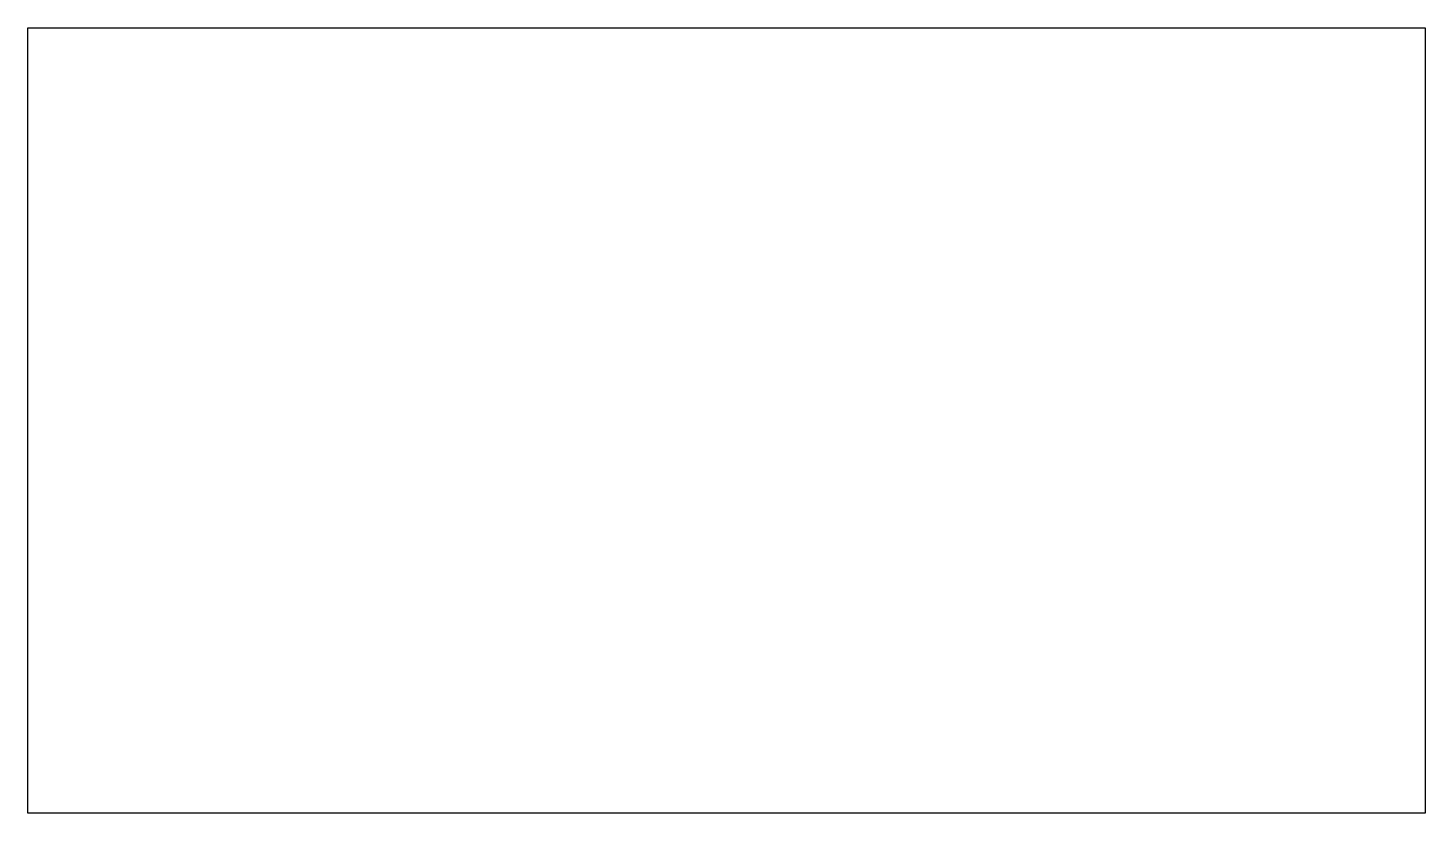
# Model space of a CAD drawing. Header units: millimetres. Extents: x -286 to -133, y -15 to 71.
import ezdxf

# ---------------------------------------------------------------- set-up
doc = ezdxf.new("R2010")
doc.units = ezdxf.units.MM
doc.layers.get('0').update_dxf_attribs({"lineweight": 25, "true_color": 0xffffff})

msp = doc.modelspace()

# ---------------------------------------------------------------- linework, layer by layer
at = {"flags": 128}
msp.add_lwpolyline([(-286, 71), (-133, 71), (-133, -15), (-286, -15), (-286, 71)], dxfattribs=at)

doc.saveas('drawing.dxf')
